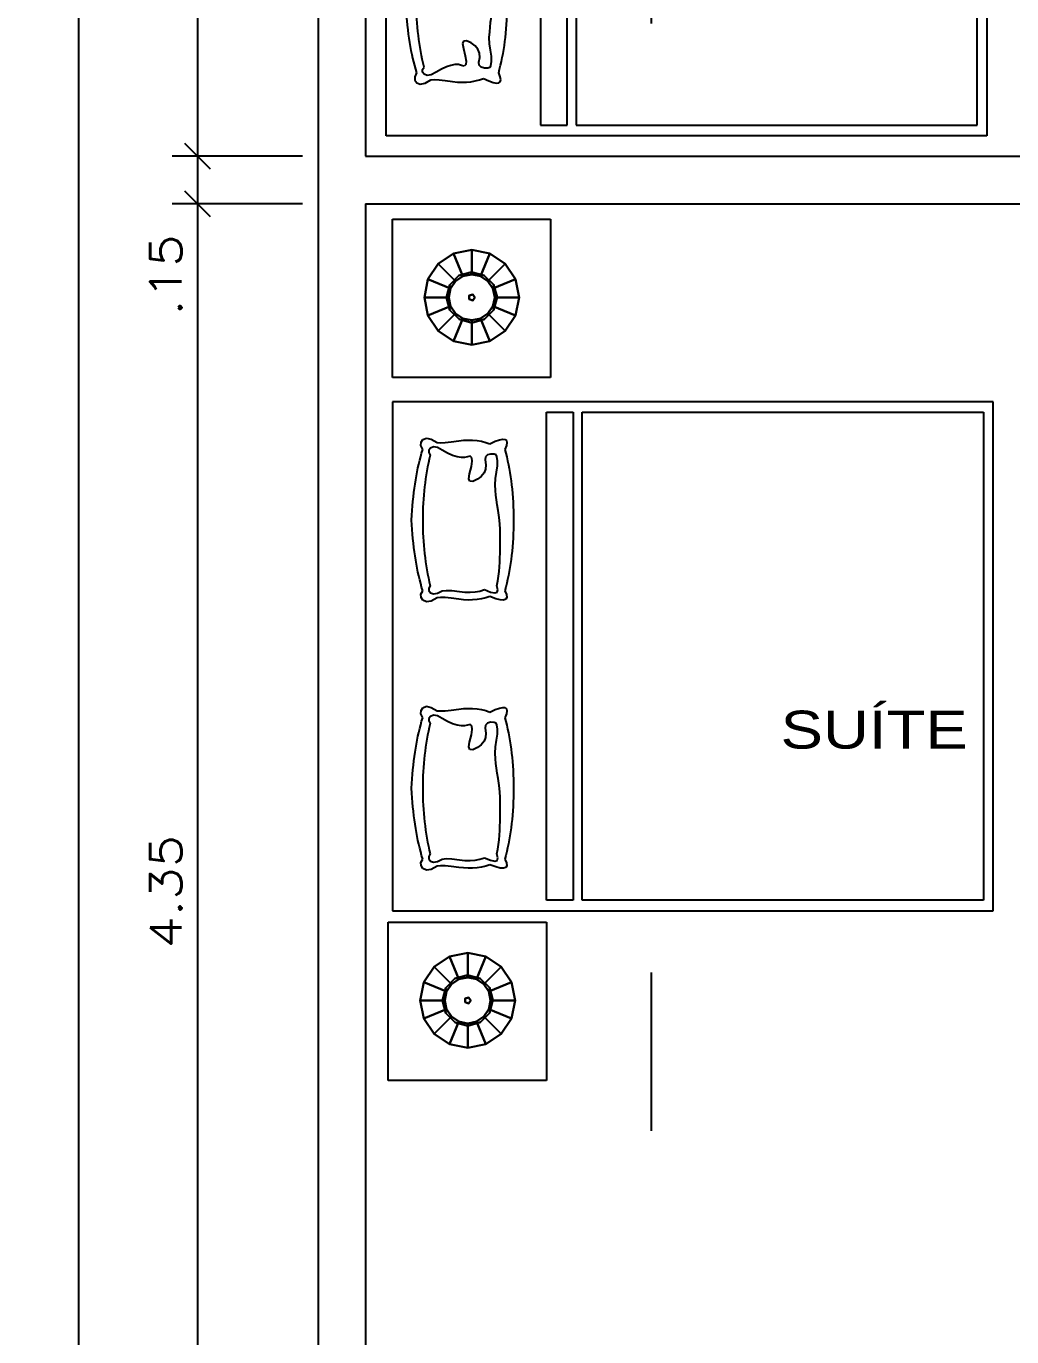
# Model space of a CAD drawing. Extents: x -6 to 123, y -41 to 65.
# Drawn here: x 3.494 to 6.612, y -7.334 to -3.191 of the extents above; entities that cross this region are included whole.
import ezdxf

# ---------------------------------------------------------------- set-up
doc = ezdxf.new("R2010")
doc.units = 0
doc.header["$MEASUREMENT"] = 0
doc.linetypes.add('ACAD_ISO10W100', pattern=[18.5, 12, -3, 0.5, -3])
doc.layers.get('0').update_dxf_attribs({"linetype": 'CONTINUOUS'})
doc.layers.get('DEFPOINTS').update_dxf_attribs({"linetype": 'CONTINUOUS'})
for name, color, linetype in [('ACESSÓRIO', 2, 'CONTINUOUS'), ('CT', 1, 'CONTINUOUS'), ('LCORTE', 9, 'ACAD_ISO10W100'), ('PAREDE', 5, 'CONTINUOUS'), ('T2', 6, 'CONTINUOUS')]:
    doc.layers.add(name, color=color, linetype=linetype)
doc.styles.add('ARIAL', font='arial.ttf')
doc.styles.add('SIMPLEX', font='simplex.shx', dxfattribs={"width": 1.2})
doc.dimstyles.new('CT-50', dxfattribs={"dimtxt": 0.1, "dimasz": 0.08, "dimexe": 0.08, "dimexo": 0.05, "dimgap": 0.05, "dimtad": 1, "dimzin": 4, "dimdsep": 46, "dimtxsty": 'SIMPLEX', "dimblk1": 'OBLIQUE', "dimblk2": 'OBLIQUE', "dimsah": 1, "dimcen": 0.08, "dimdle": 0.08, "dimclrt": 3, "dimadec": 0, "dimazin": 0, "dimtfac": 1, "dimtmove": 0, "dimatfit": 3, "dimldrblk": 'OBLIQUE', "dimfxl": 1, "dimtolj": 1, "dimtzin": 4, "dimarcsym": 0})

# ---------------------------------------------------------------- blocks, each defined once
blk = doc.blocks.new('_OBLIQUE')
at = {"color": 0, "linetype": 'ByBlock'}
blk.add_line((-0.5, -0.5), (0.5, 0.5), dxfattribs=at)
blk = doc.blocks.new('*D48')
at = {"color": 0, "linetype": 'ByBlock'}
for p, q in [((4.0361, -0.0719), (4.0361, -3.6819)), ((4.3683, -0.1519), (3.9561, -0.1519)), ((4.3683, -3.6019), (3.9561, -3.6019))]:
    blk.add_line(p, q, dxfattribs=at)
at = {"layer": 'DEFPOINTS', "color": 0, "linetype": 'ByBlock'}
for p in [(4.4183, -0.1519), (4.0361, -3.6019), (4.4183, -3.6019)]:
    blk.add_point(p, dxfattribs=at)
at = {"color": 0, "linetype": 'ByBlock', "xscale": 0.08, "yscale": 0.08, "zscale": 0.08}
for p, rotation in [((4.0361, -0.1519), 90), ((4.0361, -3.6019), 270)]:
    blk.add_blockref('_OBLIQUE', p, dxfattribs=dict(at, rotation=rotation))
at = {"color": 3, "linetype": 'ByBlock', "insert": (3.9361, -1.8769), "char_height": 0.1, "attachment_point": 5, "rotation": 90, "style": 'SIMPLEX'}
blk.add_mtext('\\A1;3.45', dxfattribs=at)
blk = doc.blocks.new('*D49')
at = {"color": 0, "linetype": 'ByBlock'}
for p, q in [((4.0361, -3.5219), (4.0361, -3.7519)), ((4.3683, -3.6019), (3.9561, -3.6019)), ((4.3683, -3.7519), (3.9561, -3.7519)), ((4.0361, -3.7519), (4.0361, -4.1224))]:
    blk.add_line(p, q, dxfattribs=at)
at = {"layer": 'DEFPOINTS', "color": 0, "linetype": 'ByBlock'}
for p in [(4.4183, -3.6019), (4.0361, -3.7519), (4.4183, -3.7519)]:
    blk.add_point(p, dxfattribs=at)
at = {"color": 0, "linetype": 'ByBlock', "xscale": 0.08, "yscale": 0.08, "zscale": 0.08}
for p, rotation in [((4.0361, -3.6019), 90), ((4.0361, -3.7519), 270)]:
    blk.add_blockref('_OBLIQUE', p, dxfattribs=dict(at, rotation=rotation))
at = {"color": 3, "linetype": 'ByBlock', "insert": (3.9361, -3.9772), "char_height": 0.1, "attachment_point": 5, "rotation": 90, "style": 'SIMPLEX'}
blk.add_mtext('\\A1;.15', dxfattribs=at)
blk = doc.blocks.new('*D50')
at = {"layer": 'CT', "color": 0, "lineweight": -2}
for p, q in [((4.0361, -3.6719), (4.0361, -8.1819)), ((4.3683, -3.7519), (3.9561, -3.7519)), ((4.3683, -8.1019), (3.9561, -8.1019))]:
    blk.add_line(p, q, dxfattribs=at)
at = {"layer": 'DEFPOINTS', "color": 0}
for p in [(4.4183, -3.7519), (4.0361, -8.1019), (4.4183, -8.1019)]:
    blk.add_point(p, dxfattribs=at)
at = {"layer": 'CT', "color": 0, "lineweight": -2, "xscale": 0.08, "yscale": 0.08, "zscale": 0.08}
for p, rotation in [((4.0361, -3.7519), 90), ((4.0361, -8.1019), 270)]:
    blk.add_blockref('_OBLIQUE', p, dxfattribs=dict(at, rotation=rotation))
at = {"layer": 'CT', "color": 3, "insert": (3.9361, -5.9269), "char_height": 0.1, "attachment_point": 5, "rotation": 90, "style": 'SIMPLEX'}
blk.add_mtext('\\A1;4.35', dxfattribs=at)
blk = doc.blocks.new('*D56')
at = {"color": 0, "linetype": 'ByBlock'}
for p, q in [((3.66, 7.8781), (3.66, -12.4819)), ((4.3683, 7.7981), (3.58, 7.7981)), ((4.3683, -12.4019), (3.58, -12.4019))]:
    blk.add_line(p, q, dxfattribs=at)
at = {"layer": 'DEFPOINTS', "color": 0, "linetype": 'ByBlock'}
for p in [(4.4183, 7.7981), (3.66, -12.4019), (4.4183, -12.4019)]:
    blk.add_point(p, dxfattribs=at)
at = {"color": 0, "linetype": 'ByBlock', "xscale": 0.08, "yscale": 0.08, "zscale": 0.08}
for p, rotation in [((3.66, 7.7981), 90), ((3.66, -12.4019), 270)]:
    blk.add_blockref('_OBLIQUE', p, dxfattribs=dict(at, rotation=rotation))
at = {"color": 3, "linetype": 'ByBlock', "insert": (3.56, -2.3019), "char_height": 0.1, "attachment_point": 5, "rotation": 90, "style": 'SIMPLEX'}
blk.add_mtext('\\A1;20.20', dxfattribs=at)
blk = doc.blocks.new('A$C2AB2061F')
at = {"layer": 'ACESSÓRIO'}
for p, q in [((0, 1.9), (0, 0)), ((0.8089, 1.9), (0, 1.9)), ((0.8089, 0), (0.8089, 1.9)), ((0.2348, 1.8221), (0.2475, 1.8245)), ((0.2475, 1.8245), (0.2604, 1.8267)), ((0.2604, 1.8267), (0.2736, 1.8288)), ((0.2736, 1.8288), (0.287, 1.8307)), ((0.287, 1.8307), (0.3006, 1.8324)), ((0.3006, 1.8324), (0.3144, 1.834)), ((0.3144, 1.834), (0.3285, 1.8354)), ((0.3285, 1.8354), (0.3428, 1.8367)), ((0.3428, 1.8367), (0.3573, 1.8377)), ((0.3573, 1.8377), (0.372, 1.8387)), ((0.372, 1.8387), (0.387, 1.8394)), ((0.387, 1.8394), (0.4021, 1.8387)), ((0.4021, 1.8387), (0.417, 1.8377)), ((0.417, 1.8377), (0.4316, 1.8367)), ((0.4316, 1.8367), (0.4459, 1.8354)), ((0.4459, 1.8354), (0.46, 1.834)), ((0.46, 1.834), (0.4739, 1.8324)), ((0.4739, 1.8324), (0.4875, 1.8307)), ((0.4875, 1.8307), (0.5009, 1.8288)), ((0.5009, 1.8288), (0.514, 1.8267)), ((0.514, 1.8267), (0.5269, 1.8245)), ((0.5269, 1.8245), (0.5395, 1.8221)), ((0.1281, 1.7925), (0.1334, 1.8038)), ((0.1309, 1.7775), (0.1281, 1.7925)), ((0.1334, 1.8038), (0.1427, 1.8098)), ((0.1427, 1.8098), (0.1528, 1.8101)), ((0.1528, 1.8101), (0.1633, 1.8044)), ((0.1642, 1.7852), (0.1571, 1.78)), ((0.1633, 1.8044), (0.1747, 1.8077)), ((0.1717, 1.7855), (0.1642, 1.7852)), ((0.1796, 1.7807), (0.1717, 1.7855)), ((0.1747, 1.8077), (0.1863, 1.8109)), ((0.192, 1.7836), (0.1796, 1.7807)), ((0.1863, 1.8109), (0.1981, 1.814)), ((0.2045, 1.7864), (0.192, 1.7836)), ((0.1981, 1.814), (0.2101, 1.8168)), ((0.2171, 1.7889), (0.2045, 1.7864)), ((0.2101, 1.8168), (0.2224, 1.8195)), ((0.2297, 1.7912), (0.2171, 1.7889)), ((0.2224, 1.8195), (0.2348, 1.8221)), ((0.2424, 1.7934), (0.2297, 1.7912)), ((0.2552, 1.7953), (0.2424, 1.7934)), ((0.2681, 1.7971), (0.2552, 1.7953)), ((0.281, 1.7986), (0.2681, 1.7971)), ((0.2939, 1.8), (0.281, 1.7986)), ((0.307, 1.8012), (0.2939, 1.8)), ((0.3201, 1.8022), (0.307, 1.8012)), ((0.3333, 1.803), (0.3201, 1.8022)), ((0.3466, 1.8036), (0.3333, 1.803)), ((0.36, 1.8041), (0.3466, 1.8036)), ((0.3735, 1.8043), (0.36, 1.8041)), ((0.387, 1.8044), (0.3735, 1.8043)), ((0.4005, 1.8043), (0.387, 1.8044)), ((0.4138, 1.8041), (0.4005, 1.8043)), ((0.427, 1.8036), (0.4138, 1.8041)), ((0.4402, 1.803), (0.427, 1.8036)), ((0.4533, 1.8022), (0.4402, 1.803)), ((0.4663, 1.8012), (0.4533, 1.8022)), ((0.4792, 1.8), (0.4663, 1.8012)), ((0.4921, 1.7986), (0.4792, 1.8)), ((0.5048, 1.7971), (0.4921, 1.7986)), ((0.5175, 1.7953), (0.5048, 1.7971)), ((0.5301, 1.7934), (0.5175, 1.7953)), ((0.5426, 1.7912), (0.5301, 1.7934)), ((0.5395, 1.8221), (0.5519, 1.8195)), ((0.5551, 1.7889), (0.5426, 1.7912)), ((0.5519, 1.8195), (0.564, 1.8168)), ((0.5674, 1.7864), (0.5551, 1.7889)), ((0.564, 1.8168), (0.5759, 1.814)), ((0.5797, 1.7836), (0.5674, 1.7864)), ((0.5759, 1.814), (0.5875, 1.8109)), ((0.592, 1.7807), (0.5797, 1.7836)), ((0.5875, 1.8109), (0.5989, 1.8077)), ((0.6, 1.7855), (0.592, 1.7807)), ((0.5989, 1.8077), (0.6101, 1.8044)), ((0.6076, 1.7852), (0.6, 1.7855)), ((0.6144, 1.78), (0.6076, 1.7852)), ((0.6101, 1.8044), (0.6225, 1.8101)), ((0.6225, 1.8101), (0.6333, 1.8098)), ((0.6333, 1.8098), (0.6419, 1.8038)), ((0.6419, 1.8038), (0.6463, 1.7925)), ((0.6463, 1.7925), (0.643, 1.7775)), ((0.1415, 1.7588), (0.1309, 1.7775)), ((0.1426, 1.7482), (0.1415, 1.7588)), ((0.1421, 1.7333), (0.1426, 1.7482)), ((0.1571, 1.78), (0.1533, 1.7705)), ((0.1533, 1.7705), (0.1555, 1.758)), ((0.1555, 1.758), (0.1633, 1.7426)), ((0.1633, 1.7426), (0.1648, 1.7307)), ((0.5985, 1.7255), (0.6082, 1.7426)), ((0.6082, 1.7426), (0.6163, 1.758)), ((0.6184, 1.7705), (0.6144, 1.78)), ((0.6163, 1.758), (0.6184, 1.7705)), ((0.6319, 1.7588), (0.6316, 1.7482)), ((0.6316, 1.7482), (0.6324, 1.7333)), ((0.643, 1.7775), (0.6319, 1.7588)), ((0.1371, 1.6901), (0.1402, 1.714)), ((0.1402, 1.714), (0.1421, 1.7333)), ((0.164, 1.7124), (0.1608, 1.6876)), ((0.1648, 1.7307), (0.164, 1.7124)), ((0.5866, 1.6958), (0.5913, 1.7099)), ((0.5913, 1.7099), (0.5985, 1.7255)), ((0.6324, 1.7333), (0.6344, 1.714)), ((0.6344, 1.714), (0.6376, 1.6901)), ((0.1343, 1.6607), (0.1352, 1.6752)), ((0.1344, 1.6464), (0.1343, 1.6607)), ((0.1352, 1.6752), (0.1371, 1.6901)), ((0.159, 1.6709), (0.1586, 1.6547)), ((0.1608, 1.6876), (0.159, 1.6709)), ((0.5097, 1.6555), (0.5178, 1.6589)), ((0.5178, 1.6589), (0.5332, 1.6563)), ((0.5843, 1.6832), (0.5866, 1.6958)), ((0.5844, 1.6721), (0.5843, 1.6832)), ((0.587, 1.6626), (0.5844, 1.6721)), ((0.5887, 1.6539), (0.587, 1.6626)), ((0.6376, 1.6901), (0.6392, 1.6752)), ((0.6392, 1.6752), (0.6399, 1.6607)), ((0.6399, 1.6607), (0.6395, 1.6464)), ((0.1355, 1.6324), (0.1344, 1.6464)), ((0.1377, 1.6187), (0.1355, 1.6324)), ((0.1409, 1.6052), (0.1377, 1.6187)), ((0.1586, 1.6547), (0.1599, 1.639)), ((0.1599, 1.639), (0.1627, 1.6237)), ((0.1627, 1.6237), (0.1671, 1.6088)), ((0.5091, 1.6463), (0.5097, 1.6555)), ((0.5157, 1.6313), (0.5091, 1.6463)), ((0.525, 1.619), (0.5157, 1.6313)), ((0.5358, 1.6103), (0.525, 1.619)), ((0.5332, 1.6563), (0.5564, 1.65)), ((0.5564, 1.65), (0.5734, 1.6476)), ((0.5734, 1.6476), (0.5841, 1.6489)), ((0.5841, 1.6489), (0.5887, 1.6539)), ((0.6358, 1.6187), (0.6325, 1.6052)), ((0.6382, 1.6324), (0.6358, 1.6187)), ((0.6395, 1.6464), (0.6382, 1.6324)), ((0.1385, 1.5736), (0.1452, 1.592)), ((0.1452, 1.592), (0.1409, 1.6052)), ((0.1452, 1.592), (0.1452, 1.592)), ((0.1595, 1.5896), (0.1568, 1.5762)), ((0.1568, 1.5762), (0.1593, 1.5685)), ((0.1671, 1.6088), (0.1595, 1.5896)), ((0.4801, 1.5739), (0.4987, 1.5753)), ((0.4987, 1.5753), (0.5182, 1.5745)), ((0.5182, 1.5745), (0.5389, 1.5714)), ((0.5479, 1.6055), (0.5358, 1.6103)), ((0.5617, 1.6044), (0.5479, 1.6055)), ((0.577, 1.607), (0.5617, 1.6044)), ((0.5865, 1.6058), (0.577, 1.607)), ((0.5928, 1.5998), (0.5865, 1.6058)), ((0.5957, 1.5895), (0.5928, 1.5998)), ((0.5931, 1.5722), (0.5954, 1.5786)), ((0.5954, 1.5786), (0.5957, 1.5895)), ((0.6325, 1.6052), (0.6282, 1.592)), ((0.6282, 1.592), (0.6359, 1.5753)), ((0.6359, 1.5753), (0.6408, 1.5616)), ((0.1342, 1.5484), (0.1348, 1.5591)), ((0.1367, 1.5417), (0.1342, 1.5484)), ((0.1348, 1.5591), (0.1385, 1.5736)), ((0.1424, 1.5388), (0.1367, 1.5417)), ((0.1513, 1.5397), (0.1424, 1.5388)), ((0.1633, 1.5445), (0.1513, 1.5397)), ((0.1593, 1.5685), (0.1668, 1.5665)), ((0.1751, 1.5414), (0.1633, 1.5445)), ((0.1668, 1.5665), (0.1796, 1.5701)), ((0.1871, 1.5385), (0.1751, 1.5414)), ((0.1796, 1.5701), (0.1948, 1.5672)), ((0.1992, 1.5357), (0.1871, 1.5385)), ((0.1948, 1.5672), (0.2098, 1.5649)), ((0.2115, 1.5332), (0.1992, 1.5357)), ((0.2098, 1.5649), (0.2246, 1.563)), ((0.2239, 1.5308), (0.2115, 1.5332)), ((0.2246, 1.563), (0.2392, 1.5616)), ((0.2392, 1.5616), (0.2535, 1.5606)), ((0.2535, 1.5606), (0.2677, 1.5601)), ((0.2677, 1.5601), (0.2819, 1.5599)), ((0.2819, 1.5599), (0.2964, 1.5597)), ((0.2964, 1.5597), (0.3113, 1.5596)), ((0.3113, 1.5596), (0.3264, 1.5595)), ((0.3264, 1.5595), (0.3419, 1.5595)), ((0.3419, 1.5595), (0.3577, 1.5595)), ((0.3577, 1.5595), (0.3756, 1.5601)), ((0.3756, 1.5601), (0.3956, 1.5622)), ((0.3956, 1.5622), (0.4176, 1.5657)), ((0.4176, 1.5657), (0.4346, 1.5687)), ((0.4346, 1.5687), (0.4508, 1.571)), ((0.4508, 1.571), (0.466, 1.5727)), ((0.466, 1.5727), (0.4801, 1.5739)), ((0.5389, 1.5714), (0.558, 1.5683)), ((0.562, 1.5332), (0.5495, 1.5308)), ((0.558, 1.5683), (0.5744, 1.5678)), ((0.5743, 1.5357), (0.562, 1.5332)), ((0.5864, 1.5385), (0.5743, 1.5357)), ((0.5744, 1.5678), (0.5882, 1.5701)), ((0.5983, 1.5414), (0.5864, 1.5385)), ((0.5882, 1.5701), (0.5931, 1.5722)), ((0.6101, 1.5445), (0.5983, 1.5414)), ((0.6224, 1.5397), (0.6101, 1.5445)), ((0.6319, 1.5379), (0.6224, 1.5397)), ((0.6384, 1.5393), (0.6319, 1.5379)), ((0.6421, 1.5436), (0.6384, 1.5393)), ((0.6408, 1.5616), (0.6429, 1.5511)), ((0.6429, 1.5511), (0.6421, 1.5436)), ((0.2365, 1.5286), (0.2239, 1.5308)), ((0.2493, 1.5266), (0.2365, 1.5286)), ((0.2623, 1.5248), (0.2493, 1.5266)), ((0.2755, 1.5232), (0.2623, 1.5248)), ((0.2888, 1.5217), (0.2755, 1.5232)), ((0.3023, 1.5205), (0.2888, 1.5217)), ((0.316, 1.5194), (0.3023, 1.5205)), ((0.3298, 1.5186), (0.316, 1.5194)), ((0.3438, 1.5179), (0.3298, 1.5186)), ((0.3581, 1.5174), (0.3438, 1.5179)), ((0.3725, 1.5171), (0.3581, 1.5174)), ((0.387, 1.517), (0.3725, 1.5171)), ((0.4015, 1.5171), (0.387, 1.517)), ((0.4158, 1.5174), (0.4015, 1.5171)), ((0.4299, 1.5179), (0.4158, 1.5174)), ((0.4439, 1.5186), (0.4299, 1.5179)), ((0.4577, 1.5194), (0.4439, 1.5186)), ((0.4713, 1.5205), (0.4577, 1.5194)), ((0.4848, 1.5217), (0.4713, 1.5205)), ((0.4981, 1.5232), (0.4848, 1.5217)), ((0.5112, 1.5248), (0.4981, 1.5232)), ((0.5241, 1.5266), (0.5112, 1.5248)), ((0.5369, 1.5286), (0.5241, 1.5266)), ((0.5495, 1.5308), (0.5369, 1.5286)), ((0.0331, 1.3283), (0.0331, 1.4127)), ((0.0331, 1.4127), (0.7758, 1.4127)), ((0.7758, 1.4127), (0.7758, 1.3283)), ((0.7758, 1.3283), (0.0331, 1.3283)), ((0.0331, 0.0306), (0.0331, 1.2996)), ((0.0331, 1.2996), (0.7758, 1.2996)), ((0.7758, 1.2996), (0.7758, 0.0306)), ((0, 0), (0.8089, 0)), ((0.7758, 0.0306), (0.0331, 0.0306))]:
    blk.add_line(p, q, dxfattribs=at)

msp = doc.modelspace()

# ---------------------------------------------------------------- linework, layer by layer
at = {"layer": 'ACESSÓRIO'}
for p, q in [((4.6529, -3.8008, -0.03), (5.1529, -3.8008, -0.03)), ((4.6529, -4.3008, -0.03), (4.6529, -3.8008, -0.03)), ((5.1529, -3.8008, -0.03), (5.1529, -4.3008, -0.03)), ((5.1529, -4.3008, -0.03), (4.6529, -4.3008, -0.03)), ((4.6532, -4.378), (4.6532, -5.9869)), ((6.5532, -4.378), (4.6532, -4.378)), ((6.5532, -5.9869), (6.5532, -4.378)), ((5.1405, -4.4111), (5.2249, -4.4111)), ((5.1405, -5.9538), (5.1405, -4.4111)), ((5.2249, -4.4111), (5.2249, -5.9538)), ((5.2536, -4.4111), (6.5226, -4.4111)), ((5.2536, -5.9538), (5.2536, -4.4111)), ((6.5226, -4.4111), (6.5226, -5.9538)), ((4.7431, -4.5163), (4.7434, -4.5056)), ((4.7434, -4.5056), (4.7494, -4.4969)), ((4.7494, -4.4969), (4.7606, -4.4926)), ((4.7606, -4.4926), (4.7756, -4.4958)), ((4.7756, -4.4958), (4.7944, -4.5069)), ((4.7944, -4.5069), (4.8049, -4.5073)), ((4.8049, -4.5073), (4.8198, -4.5064)), ((4.8198, -4.5064), (4.8392, -4.5044)), ((4.8392, -4.5044), (4.8631, -4.5013)), ((4.8631, -4.5013), (4.878, -4.4996)), ((4.878, -4.4996), (4.8925, -4.499)), ((4.8925, -4.499), (4.9068, -4.4993)), ((4.9068, -4.4993), (4.9208, -4.5007)), ((4.9208, -4.5007), (4.9345, -4.503)), ((4.9345, -4.503), (4.948, -4.5063)), ((4.948, -4.5063), (4.9612, -4.5107)), ((4.9612, -4.5107), (4.9779, -4.5029)), ((4.9779, -4.5029), (4.9916, -4.498)), ((4.9916, -4.498), (5.0021, -4.496)), ((5.0021, -4.496), (5.0096, -4.4968)), ((5.0096, -4.4968), (5.0139, -4.5004)), ((5.0152, -4.507), (5.0135, -4.5164)), ((5.0139, -4.5004), (5.0152, -4.507)), ((4.7392, -4.563), (4.7423, -4.5513)), ((4.7423, -4.5513), (4.7454, -4.5399)), ((4.7488, -4.5288), (4.7431, -4.5163)), ((4.7454, -4.5399), (4.7488, -4.5288)), ((4.768, -4.5312), (4.7677, -4.5388)), ((4.7677, -4.5388), (4.7725, -4.5469)), ((4.7731, -4.5244), (4.768, -4.5312)), ((4.7725, -4.5469), (4.7696, -4.5591)), ((4.7827, -4.5205), (4.7731, -4.5244)), ((4.7952, -4.5225), (4.7827, -4.5205)), ((4.8106, -4.5306), (4.7952, -4.5225)), ((4.8277, -4.5403), (4.8106, -4.5306)), ((4.8433, -4.5475), (4.8277, -4.5403)), ((4.8574, -4.5523), (4.8433, -4.5475)), ((4.87, -4.5546), (4.8574, -4.5523)), ((4.8811, -4.5544), (4.87, -4.5546)), ((4.8906, -4.5519), (4.8811, -4.5544)), ((4.8993, -4.5502), (4.8906, -4.5519)), ((4.9043, -4.5547), (4.8993, -4.5502)), ((4.9056, -4.5655), (4.9043, -4.5547)), ((4.9474, -4.5523), (4.9462, -4.5619)), ((4.9533, -4.5461), (4.9474, -4.5523)), ((4.9637, -4.5431), (4.9533, -4.5461)), ((4.9746, -4.5434), (4.9637, -4.5431)), ((4.981, -4.5458), (4.9746, -4.5434)), ((4.9831, -4.5506), (4.981, -4.5458)), ((4.9854, -4.5644), (4.9831, -4.5506)), ((5.0135, -4.5164), (5.0087, -4.5288)), ((5.0087, -4.5288), (5.0118, -4.5405)), ((5.0118, -4.5405), (5.0147, -4.5525)), ((5.0147, -4.5525), (5.0175, -4.5646)), ((4.7311, -4.5994), (4.7337, -4.587)), ((4.7337, -4.587), (4.7364, -4.5748)), ((4.7364, -4.5748), (4.7392, -4.563)), ((4.762, -4.5962), (4.7598, -4.6087)), ((4.7643, -4.5838), (4.762, -4.5962)), ((4.7668, -4.5714), (4.7643, -4.5838)), ((4.7696, -4.5591), (4.7668, -4.5714)), ((4.8969, -4.6056), (4.9032, -4.5825)), ((4.9032, -4.5825), (4.9056, -4.5655)), ((4.9477, -4.5909), (4.9428, -4.6031)), ((4.9462, -4.5619), (4.9488, -4.5772)), ((4.9488, -4.5772), (4.9477, -4.5909)), ((4.9818, -4.6), (4.9849, -4.5808)), ((4.9849, -4.5808), (4.9854, -4.5644)), ((5.0175, -4.5646), (5.02, -4.5769)), ((5.02, -4.5769), (5.0224, -4.5893)), ((5.0224, -4.5893), (5.0246, -4.6019)), ((4.7225, -4.6514), (4.7244, -4.638)), ((4.7244, -4.638), (4.7265, -4.6249)), ((4.7265, -4.6249), (4.7287, -4.612)), ((4.7287, -4.612), (4.7311, -4.5994)), ((4.7561, -4.634), (4.7546, -4.6468)), ((4.7579, -4.6213), (4.7561, -4.634)), ((4.7598, -4.6087), (4.7579, -4.6213)), ((4.8943, -4.6211), (4.8969, -4.6056)), ((4.8976, -4.6291), (4.8943, -4.6211)), ((4.9069, -4.6298), (4.8976, -4.6291)), ((4.9218, -4.6231), (4.9069, -4.6298)), ((4.9342, -4.6138), (4.9218, -4.6231)), ((4.9428, -4.6031), (4.9342, -4.6138)), ((4.9779, -4.6402), (4.9787, -4.6206)), ((4.9787, -4.6206), (4.9818, -4.6)), ((5.0246, -4.6019), (5.0266, -4.6147)), ((5.0266, -4.6147), (5.0284, -4.6277)), ((5.0284, -4.6277), (5.03, -4.6408)), ((4.7178, -4.6929), (4.7192, -4.6788)), ((4.7192, -4.6788), (4.7208, -4.665)), ((4.7208, -4.665), (4.7225, -4.6514)), ((4.752, -4.6725), (4.751, -4.6855)), ((4.7532, -4.6596), (4.752, -4.6725)), ((4.7546, -4.6468), (4.7532, -4.6596)), ((4.9793, -4.6587), (4.9779, -4.6402)), ((4.9805, -4.6729), (4.9793, -4.6587)), ((4.9822, -4.6881), (4.9805, -4.6729)), ((5.03, -4.6408), (5.0315, -4.6541)), ((5.0315, -4.6541), (5.0327, -4.6675)), ((5.0327, -4.6675), (5.0338, -4.6812)), ((5.0338, -4.6812), (5.0346, -4.695)), ((4.7145, -4.7367), (4.7154, -4.7219)), ((4.7154, -4.7219), (4.7165, -4.7073)), ((4.7165, -4.7073), (4.7178, -4.6929)), ((4.7496, -4.7118), (4.7491, -4.7251)), ((4.7502, -4.6986), (4.7496, -4.7118)), ((4.751, -4.6855), (4.7502, -4.6986)), ((4.9845, -4.7042), (4.9822, -4.6881)), ((4.9874, -4.7212), (4.9845, -4.7042)), ((4.991, -4.7433), (4.9874, -4.7212)), ((5.0346, -4.695), (5.0353, -4.7089)), ((5.0353, -4.7089), (5.0358, -4.7231)), ((4.7138, -4.7518), (4.7145, -4.7367)), ((4.7145, -4.7668), (4.7138, -4.7518)), ((4.7489, -4.7384), (4.7488, -4.7518)), ((4.7488, -4.7518), (4.7489, -4.7654)), ((4.7491, -4.7251), (4.7489, -4.7384)), ((4.9931, -4.7633), (4.991, -4.7433)), ((4.9937, -4.7812), (4.9931, -4.7633)), ((5.0358, -4.7231), (5.0361, -4.7374)), ((5.0361, -4.7374), (5.0362, -4.7518)), ((5.0362, -4.7518), (5.0361, -4.7664)), ((4.7154, -4.7816), (4.7145, -4.7668)), ((4.7165, -4.7961), (4.7154, -4.7816)), ((4.7178, -4.8104), (4.7165, -4.7961)), ((4.7489, -4.7654), (4.7491, -4.7788)), ((4.7491, -4.7788), (4.7496, -4.7922)), ((4.7496, -4.7922), (4.7502, -4.8055)), ((4.7502, -4.8055), (4.751, -4.8187)), ((4.9937, -4.797), (4.9937, -4.7812)), ((4.9937, -4.8124), (4.9937, -4.797)), ((5.0353, -4.795), (5.0346, -4.809)), ((5.0358, -4.7808), (5.0353, -4.795)), ((5.0361, -4.7664), (5.0358, -4.7808)), ((4.7192, -4.8245), (4.7178, -4.8104)), ((4.7208, -4.8383), (4.7192, -4.8245)), ((4.7225, -4.8519), (4.7208, -4.8383)), ((4.751, -4.8187), (4.752, -4.8318)), ((4.752, -4.8318), (4.7532, -4.8449)), ((4.7532, -4.8449), (4.7546, -4.8579)), ((4.9933, -4.857), (4.9935, -4.8424)), ((4.9935, -4.8424), (4.9936, -4.8276)), ((4.9936, -4.8276), (4.9937, -4.8124)), ((5.0327, -4.8366), (5.0315, -4.8501)), ((5.0338, -4.8229), (5.0327, -4.8366)), ((5.0346, -4.809), (5.0338, -4.8229)), ((4.7244, -4.8653), (4.7225, -4.8519)), ((4.7265, -4.8784), (4.7244, -4.8653)), ((4.7287, -4.8913), (4.7265, -4.8784)), ((4.7546, -4.8579), (4.7561, -4.8708)), ((4.7561, -4.8708), (4.7579, -4.8836)), ((4.7579, -4.8836), (4.7598, -4.8964)), ((4.9916, -4.8997), (4.9925, -4.8853)), ((4.9925, -4.8853), (4.9931, -4.8712)), ((4.9931, -4.8712), (4.9933, -4.857)), ((5.0284, -4.8765), (5.0266, -4.8895)), ((5.03, -4.8634), (5.0284, -4.8765)), ((5.0315, -4.8501), (5.03, -4.8634)), ((4.7311, -4.904), (4.7287, -4.8913)), ((4.7337, -4.9165), (4.7311, -4.904)), ((4.7364, -4.9287), (4.7337, -4.9165)), ((4.7392, -4.9408), (4.7364, -4.9287)), ((4.7598, -4.8964), (4.762, -4.9091)), ((4.762, -4.9091), (4.7643, -4.9217)), ((4.7643, -4.9217), (4.7668, -4.9343)), ((4.9859, -4.9441), (4.9883, -4.9291)), ((4.9883, -4.9291), (4.9902, -4.9143)), ((4.9902, -4.9143), (4.9916, -4.8997)), ((5.02, -4.9274), (5.0175, -4.9397)), ((5.0224, -4.9149), (5.02, -4.9274)), ((5.0246, -4.9023), (5.0224, -4.9149)), ((5.0266, -4.8895), (5.0246, -4.9023)), ((4.7423, -4.9526), (4.7392, -4.9408)), ((4.7454, -4.9641), (4.7423, -4.9526)), ((4.7488, -4.9755), (4.7454, -4.9641)), ((4.7668, -4.9343), (4.7696, -4.9468)), ((4.7725, -4.9593), (4.7677, -4.9672)), ((4.7677, -4.9672), (4.768, -4.9747)), ((4.7696, -4.9468), (4.7725, -4.9593)), ((4.9831, -4.9593), (4.9859, -4.9441)), ((4.9867, -4.972), (4.9831, -4.9593)), ((5.0118, -4.9637), (5.0087, -4.9755)), ((5.0147, -4.9518), (5.0118, -4.9637)), ((5.0175, -4.9397), (5.0147, -4.9518)), ((4.7431, -4.9861), (4.7488, -4.9755)), ((4.7434, -4.9962), (4.7431, -4.9861)), ((4.7494, -5.0055), (4.7434, -4.9962)), ((4.7606, -5.0107), (4.7494, -5.0055)), ((4.7756, -5.0079), (4.7606, -5.0107)), ((4.768, -4.9747), (4.7731, -4.9818)), ((4.7731, -4.9818), (4.7827, -4.9855)), ((4.7944, -4.9974), (4.7756, -5.0079)), ((4.7827, -4.9855), (4.7952, -4.9834)), ((4.8049, -4.9963), (4.7944, -4.9974)), ((4.7952, -4.9834), (4.8106, -4.9755)), ((4.8198, -4.9967), (4.8049, -4.9963)), ((4.8106, -4.9755), (4.8225, -4.9741)), ((4.8392, -4.9986), (4.8198, -4.9967)), ((4.8225, -4.9741), (4.8408, -4.9749)), ((4.8631, -5.0017), (4.8392, -4.9986)), ((4.8408, -4.9749), (4.8656, -4.978)), ((4.878, -5.0037), (4.8631, -5.0017)), ((4.8656, -4.978), (4.8823, -4.9799)), ((4.8925, -5.0046), (4.878, -5.0037)), ((4.8823, -4.9799), (4.8985, -4.9802)), ((4.9068, -5.0044), (4.8925, -5.0046)), ((4.8985, -4.9802), (4.9142, -4.979)), ((4.9208, -5.0033), (4.9068, -5.0044)), ((4.9142, -4.979), (4.9295, -4.9762)), ((4.9345, -5.0011), (4.9208, -5.0033)), ((4.9295, -4.9762), (4.9443, -4.9718)), ((4.948, -4.9979), (4.9345, -5.0011)), ((4.9443, -4.9718), (4.9635, -4.9794)), ((4.9612, -4.9936), (4.948, -4.9979)), ((4.9796, -5.0004), (4.9612, -4.9936)), ((4.9612, -4.9936), (4.9612, -4.9936)), ((4.9635, -4.9794), (4.977, -4.982)), ((4.977, -4.982), (4.9846, -4.9796)), ((4.9941, -5.0041), (4.9796, -5.0004)), ((4.9846, -4.9796), (4.9867, -4.972)), ((5.0048, -5.0047), (4.9941, -5.0041)), ((5.0115, -5.0021), (5.0048, -5.0047)), ((5.0087, -4.9755), (5.0135, -4.9876)), ((5.0144, -4.9964), (5.0115, -5.0021)), ((5.0135, -4.9876), (5.0144, -4.9964)), ((4.7494, -5.345), (4.7606, -5.3406)), ((4.7606, -5.3406), (4.7756, -5.3439)), ((4.7756, -5.3439), (4.7944, -5.355)), ((4.9916, -5.3461), (5.0021, -5.344)), ((5.0021, -5.344), (5.0096, -5.3448)), ((4.7431, -5.3644), (4.7434, -5.3537)), ((4.7488, -5.3769), (4.7431, -5.3644)), ((4.7434, -5.3537), (4.7494, -5.345)), ((4.7454, -5.388), (4.7488, -5.3769)), ((4.768, -5.3793), (4.7677, -5.3869)), ((4.7731, -5.3725), (4.768, -5.3793)), ((4.7827, -5.3686), (4.7731, -5.3725)), ((4.7952, -5.3706), (4.7827, -5.3686)), ((4.7944, -5.355), (4.8049, -5.3553)), ((4.8106, -5.3787), (4.7952, -5.3706)), ((4.8049, -5.3553), (4.8198, -5.3545)), ((4.8277, -5.3884), (4.8106, -5.3787)), ((4.8198, -5.3545), (4.8392, -5.3525)), ((4.8392, -5.3525), (4.8631, -5.3494)), ((4.8631, -5.3494), (4.878, -5.3477)), ((4.878, -5.3477), (4.8925, -5.3471)), ((4.8925, -5.3471), (4.9068, -5.3474)), ((4.9068, -5.3474), (4.9208, -5.3488)), ((4.9208, -5.3488), (4.9345, -5.3511)), ((4.9345, -5.3511), (4.948, -5.3544)), ((4.948, -5.3544), (4.9612, -5.3587)), ((4.9612, -5.3587), (4.9779, -5.351)), ((4.9779, -5.351), (4.9916, -5.3461)), ((5.0135, -5.3645), (5.0087, -5.3769)), ((5.0087, -5.3769), (5.0118, -5.3886)), ((5.0096, -5.3448), (5.0139, -5.3485)), ((5.0152, -5.3551), (5.0135, -5.3645)), ((5.0139, -5.3485), (5.0152, -5.3551)), ((4.7337, -5.4351), (4.7364, -5.4229)), ((4.7364, -5.4229), (4.7392, -5.411)), ((4.7392, -5.411), (4.7423, -5.3994)), ((4.7423, -5.3994), (4.7454, -5.388)), ((4.7668, -5.4195), (4.7643, -5.4319)), ((4.7696, -5.4072), (4.7668, -5.4195)), ((4.7677, -5.3869), (4.7725, -5.395)), ((4.7725, -5.395), (4.7696, -5.4072)), ((4.8433, -5.3956), (4.8277, -5.3884)), ((4.8574, -5.4004), (4.8433, -5.3956)), ((4.87, -5.4027), (4.8574, -5.4004)), ((4.8811, -5.4025), (4.87, -5.4027)), ((4.8906, -5.4), (4.8811, -5.4025)), ((4.8993, -5.3982), (4.8906, -5.4)), ((4.9043, -5.4028), (4.8993, -5.3982)), ((4.9032, -5.4305), (4.9056, -5.4136)), ((4.9056, -5.4136), (4.9043, -5.4028)), ((4.9474, -5.4004), (4.9462, -5.41)), ((4.9462, -5.41), (4.9488, -5.4253)), ((4.9533, -5.3941), (4.9474, -5.4004)), ((4.9488, -5.4253), (4.9477, -5.439)), ((4.9637, -5.3912), (4.9533, -5.3941)), ((4.9746, -5.3915), (4.9637, -5.3912)), ((4.981, -5.3939), (4.9746, -5.3915)), ((4.9831, -5.3987), (4.981, -5.3939)), ((4.9854, -5.4125), (4.9831, -5.3987)), ((4.9849, -5.4289), (4.9854, -5.4125)), ((5.0118, -5.3886), (5.0147, -5.4006)), ((5.0147, -5.4006), (5.0175, -5.4127)), ((5.0175, -5.4127), (5.02, -5.425)), ((5.02, -5.425), (5.0224, -5.4374)), ((4.7265, -5.473), (4.7287, -5.4601)), ((4.7287, -5.4601), (4.7311, -5.4475)), ((4.7311, -5.4475), (4.7337, -5.4351)), ((4.7598, -5.4568), (4.7579, -5.4694)), ((4.762, -5.4443), (4.7598, -5.4568)), ((4.7643, -5.4319), (4.762, -5.4443)), ((4.8943, -5.4692), (4.8969, -5.4537)), ((4.8969, -5.4537), (4.9032, -5.4305)), ((4.9342, -5.4619), (4.9218, -5.4712)), ((4.9428, -5.4512), (4.9342, -5.4619)), ((4.9477, -5.439), (4.9428, -5.4512)), ((4.9787, -5.4687), (4.9818, -5.4481)), ((4.9818, -5.4481), (4.9849, -5.4289)), ((5.0224, -5.4374), (5.0246, -5.45)), ((5.0246, -5.45), (5.0266, -5.4628)), ((5.0266, -5.4628), (5.0284, -5.4758)), ((4.7208, -5.5131), (4.7225, -5.4994)), ((4.7225, -5.4994), (4.7244, -5.4861)), ((4.7244, -5.4861), (4.7265, -5.473)), ((4.7532, -5.5077), (4.752, -5.5206)), ((4.7546, -5.4949), (4.7532, -5.5077)), ((4.7561, -5.4821), (4.7546, -5.4949)), ((4.7579, -5.4694), (4.7561, -5.4821)), ((4.8976, -5.4772), (4.8943, -5.4692)), ((4.9069, -5.4779), (4.8976, -5.4772)), ((4.9218, -5.4712), (4.9069, -5.4779)), ((4.9779, -5.4883), (4.9787, -5.4687)), ((4.9793, -5.5068), (4.9779, -5.4883)), ((4.9805, -5.521), (4.9793, -5.5068)), ((5.0284, -5.4758), (5.03, -5.4889)), ((5.03, -5.4889), (5.0315, -5.5022)), ((5.0315, -5.5022), (5.0327, -5.5156)), ((4.7165, -5.5554), (4.7178, -5.541)), ((4.7178, -5.541), (4.7192, -5.5269)), ((4.7192, -5.5269), (4.7208, -5.5131)), ((4.7502, -5.5467), (4.7496, -5.5599)), ((4.751, -5.5336), (4.7502, -5.5467)), ((4.752, -5.5206), (4.751, -5.5336)), ((4.9822, -5.5362), (4.9805, -5.521)), ((4.9845, -5.5523), (4.9822, -5.5362)), ((5.0327, -5.5156), (5.0338, -5.5292)), ((5.0338, -5.5292), (5.0346, -5.543)), ((5.0346, -5.543), (5.0353, -5.557)), ((4.7138, -5.5999), (4.7145, -5.5848)), ((4.7145, -5.5848), (4.7154, -5.57)), ((4.7154, -5.57), (4.7165, -5.5554)), ((4.7489, -5.5865), (4.7488, -5.5999)), ((4.7491, -5.5731), (4.7489, -5.5865)), ((4.7496, -5.5599), (4.7491, -5.5731)), ((4.9874, -5.5693), (4.9845, -5.5523)), ((4.991, -5.5914), (4.9874, -5.5693)), ((4.9931, -5.6114), (4.991, -5.5914)), ((5.0353, -5.557), (5.0358, -5.5711)), ((5.0358, -5.5711), (5.0361, -5.5854)), ((5.0361, -5.5854), (5.0362, -5.5999)), ((4.7145, -5.6149), (4.7138, -5.5999)), ((4.7154, -5.6297), (4.7145, -5.6149)), ((4.7165, -5.6442), (4.7154, -5.6297)), ((4.7488, -5.5999), (4.7489, -5.6135)), ((4.7489, -5.6135), (4.7491, -5.6269)), ((4.7491, -5.6269), (4.7496, -5.6403)), ((4.9937, -5.6293), (4.9931, -5.6114)), ((4.9937, -5.6451), (4.9937, -5.6293)), ((5.0358, -5.6289), (5.0353, -5.6431)), ((5.0361, -5.6145), (5.0358, -5.6289)), ((5.0362, -5.5999), (5.0361, -5.6145)), ((4.7178, -5.6585), (4.7165, -5.6442)), ((4.7192, -5.6725), (4.7178, -5.6585)), ((4.7208, -5.6864), (4.7192, -5.6725)), ((4.7496, -5.6403), (4.7502, -5.6536)), ((4.7502, -5.6536), (4.751, -5.6668)), ((4.751, -5.6668), (4.752, -5.6799)), ((4.9935, -5.6905), (4.9936, -5.6757)), ((4.9936, -5.6757), (4.9937, -5.6605)), ((4.9937, -5.6605), (4.9937, -5.6451)), ((5.0338, -5.671), (5.0327, -5.6847)), ((5.0346, -5.6571), (5.0338, -5.671)), ((5.0353, -5.6431), (5.0346, -5.6571)), ((4.7225, -5.7), (4.7208, -5.6864)), ((4.7244, -5.7134), (4.7225, -5.7)), ((4.7265, -5.7265), (4.7244, -5.7134)), ((4.752, -5.6799), (4.7532, -5.693)), ((4.7532, -5.693), (4.7546, -5.706)), ((4.7546, -5.706), (4.7561, -5.7189)), ((4.9931, -5.7193), (4.9933, -5.705)), ((4.9933, -5.705), (4.9935, -5.6905)), ((5.03, -5.7115), (5.0284, -5.7246)), ((5.0315, -5.6982), (5.03, -5.7115)), ((5.0327, -5.6847), (5.0315, -5.6982)), ((4.7287, -5.7394), (4.7265, -5.7265)), ((4.7311, -5.7521), (4.7287, -5.7394)), ((4.7337, -5.7646), (4.7311, -5.7521)), ((4.7561, -5.7189), (4.7579, -5.7317)), ((4.7579, -5.7317), (4.7598, -5.7445)), ((4.7598, -5.7445), (4.762, -5.7572)), ((4.762, -5.7572), (4.7643, -5.7698)), ((4.9902, -5.7624), (4.9916, -5.7478)), ((4.9916, -5.7478), (4.9925, -5.7334)), ((4.9925, -5.7334), (4.9931, -5.7193)), ((5.0246, -5.7504), (5.0224, -5.763)), ((5.0266, -5.7376), (5.0246, -5.7504)), ((5.0284, -5.7246), (5.0266, -5.7376)), ((4.7364, -5.7768), (4.7337, -5.7646)), ((4.7392, -5.7889), (4.7364, -5.7768)), ((4.7423, -5.8007), (4.7392, -5.7889)), ((4.7643, -5.7698), (4.7668, -5.7824)), ((4.7668, -5.7824), (4.7696, -5.7949)), ((4.7696, -5.7949), (4.7725, -5.8073)), ((4.9831, -5.8073), (4.9859, -5.7921)), ((4.9859, -5.7921), (4.9883, -5.7771)), ((4.9883, -5.7771), (4.9902, -5.7624)), ((5.0147, -5.7999), (5.0118, -5.8118)), ((5.0175, -5.7878), (5.0147, -5.7999)), ((5.02, -5.7755), (5.0175, -5.7878)), ((5.0224, -5.763), (5.02, -5.7755)), ((4.7454, -5.8122), (4.7423, -5.8007)), ((4.7431, -5.8341), (4.7488, -5.8236)), ((4.7434, -5.8443), (4.7431, -5.8341)), ((4.7488, -5.8236), (4.7454, -5.8122)), ((4.7725, -5.8073), (4.7677, -5.8153)), ((4.7677, -5.8153), (4.768, -5.8228)), ((4.768, -5.8228), (4.7731, -5.8298)), ((4.7731, -5.8298), (4.7827, -5.8336)), ((4.7827, -5.8336), (4.7952, -5.8315)), ((4.7952, -5.8315), (4.8106, -5.8236)), ((4.8106, -5.8236), (4.8225, -5.8222)), ((4.8225, -5.8222), (4.8408, -5.8229)), ((4.8408, -5.8229), (4.8656, -5.8261)), ((4.8656, -5.8261), (4.8823, -5.828)), ((4.8823, -5.828), (4.8985, -5.8283)), ((4.8985, -5.8283), (4.9142, -5.8271)), ((4.9142, -5.8271), (4.9295, -5.8243)), ((4.9295, -5.8243), (4.9443, -5.8198)), ((4.9443, -5.8198), (4.9635, -5.8275)), ((4.9635, -5.8275), (4.977, -5.8301)), ((4.977, -5.8301), (4.9846, -5.8277)), ((4.9867, -5.8201), (4.9831, -5.8073)), ((4.9846, -5.8277), (4.9867, -5.8201)), ((5.0118, -5.8118), (5.0087, -5.8236)), ((5.0087, -5.8236), (5.0135, -5.8356)), ((5.0135, -5.8356), (5.0144, -5.8445)), ((4.7494, -5.8536), (4.7434, -5.8443)), ((4.7606, -5.8588), (4.7494, -5.8536)), ((4.7756, -5.856), (4.7606, -5.8588)), ((4.7944, -5.8455), (4.7756, -5.856)), ((4.8049, -5.8444), (4.7944, -5.8455)), ((4.8198, -5.8448), (4.8049, -5.8444)), ((4.8392, -5.8467), (4.8198, -5.8448)), ((4.8631, -5.8498), (4.8392, -5.8467)), ((4.878, -5.8517), (4.8631, -5.8498)), ((4.8925, -5.8526), (4.878, -5.8517)), ((4.9068, -5.8525), (4.8925, -5.8526)), ((4.9208, -5.8514), (4.9068, -5.8525)), ((4.9345, -5.8492), (4.9208, -5.8514)), ((4.948, -5.846), (4.9345, -5.8492)), ((4.9612, -5.8417), (4.948, -5.846)), ((4.9612, -5.8417), (4.9612, -5.8417)), ((4.9796, -5.8485), (4.9612, -5.8417)), ((4.9941, -5.8522), (4.9796, -5.8485)), ((5.0048, -5.8527), (4.9941, -5.8522)), ((5.0115, -5.8502), (5.0048, -5.8527)), ((5.0144, -5.8445), (5.0115, -5.8502)), ((5.2249, -5.9538), (5.1405, -5.9538)), ((6.5226, -5.9538), (5.2536, -5.9538)), ((4.6532, -5.9869), (6.5532, -5.9869)), ((4.64, -6.5231, -0.03), (4.64, -6.0231, -0.03)), ((4.64, -6.0231, -0.03), (5.14, -6.0231, -0.03)), ((5.14, -6.0231, -0.03), (5.14, -6.5231, -0.03)), ((5.14, -6.5231, -0.03), (4.64, -6.5231, -0.03))]:
    msp.add_line(p, q, dxfattribs=at)
for points in [[(4.8762, -3.9809, 0.2949), (4.8465, -3.9093, 0.15), (4.7979, -3.9419, 0.15), (4.8526, -3.9966, 0.2949)], [(4.8526, -3.9966, 0.2949), (4.7979, -3.9419, 0.15), (4.8465, -3.9093, 0.15), (4.8762, -3.9809, 0.2949)], [(4.9039, -3.9753, 0.2949), (4.9039, -3.8979, 0.15), (4.8465, -3.9093, 0.15), (4.8762, -3.9809, 0.2949)], [(4.8762, -3.9809, 0.2949), (4.8465, -3.9093, 0.15), (4.9039, -3.8979, 0.15), (4.9039, -3.9753, 0.2949)], [(4.9317, -3.9809, 0.2949), (4.9613, -3.9093, 0.15), (4.9039, -3.8979, 0.15), (4.9039, -3.9753, 0.2949)], [(4.9039, -3.9753, 0.2949), (4.9039, -3.8979, 0.15), (4.9613, -3.9093, 0.15), (4.9317, -3.9809, 0.2949)], [(4.9553, -3.9966, 0.2949), (5.01, -3.9419, 0.15), (4.9613, -3.9093, 0.15), (4.9317, -3.9809, 0.2949)], [(4.9317, -3.9809, 0.2949), (4.9613, -3.9093, 0.15), (5.01, -3.9419, 0.15), (4.9553, -3.9966, 0.2949)], [(4.8526, -3.9966, 0.2949), (4.7979, -3.9419, 0.15), (4.7654, -3.9905, 0.15), (4.8369, -4.0201, 0.2949)], [(4.8369, -4.0201, 0.2949), (4.7654, -3.9905, 0.15), (4.7979, -3.9419, 0.15), (4.8526, -3.9966, 0.2949)], [(4.8635, -3.9789, -0.03), (4.9033, -3.9679, -0.03), (4.9033, -3.9679), (4.8635, -3.9789)], [(4.9033, -3.9679, -0.03), (4.9434, -3.9783, -0.03), (4.9434, -3.9783), (4.9033, -3.9679)], [(4.971, -4.0201, 0.2949), (5.0425, -3.9905, 0.15), (5.01, -3.9419, 0.15), (4.9553, -3.9966, 0.2949)], [(4.9553, -3.9966, 0.2949), (5.01, -3.9419, 0.15), (5.0425, -3.9905, 0.15), (4.971, -4.0201, 0.2949)], [(4.8369, -4.0201, 0.2949), (4.7654, -3.9905, 0.15), (4.7539, -4.0479, 0.15), (4.8313, -4.0479, 0.2949)], [(4.8313, -4.0479, 0.2949), (4.7539, -4.0479, 0.15), (4.7654, -3.9905, 0.15), (4.8369, -4.0201, 0.2949)], [(4.8239, -4.0483, -0.03), (4.8344, -4.0083, -0.03), (4.8344, -4.0083), (4.8239, -4.0483)], [(4.8344, -4.0083, -0.03), (4.8635, -3.9789, -0.03), (4.8635, -3.9789), (4.8344, -4.0083)], [(4.9434, -3.9783, -0.03), (4.9728, -4.0073, -0.03), (4.9728, -4.0073), (4.9434, -3.9783)], [(4.9765, -4.0479, 0.2949), (5.0539, -4.0479, 0.15), (5.0425, -3.9905, 0.15), (4.971, -4.0201, 0.2949)], [(4.971, -4.0201, 0.2949), (5.0425, -3.9905, 0.15), (5.0539, -4.0479, 0.15), (4.9765, -4.0479, 0.2949)], [(4.9728, -4.0073, -0.03), (4.9839, -4.0471, -0.03), (4.9839, -4.0471), (4.9728, -4.0073)], [(4.8313, -4.0479, 0.2949), (4.7539, -4.0479, 0.15), (4.7654, -4.1053, 0.15), (4.8369, -4.0757, 0.2949)], [(4.8369, -4.0757, 0.2949), (4.7654, -4.1053, 0.15), (4.7539, -4.0479, 0.15), (4.8313, -4.0479, 0.2949)], [(4.8348, -4.0882, -0.03), (4.8239, -4.0483, -0.03), (4.8239, -4.0483), (4.8348, -4.0882)], [(4.8958, -4.0421), (4.9069, -4.0384), (4.9069, -4.0384, 0.17), (4.8958, -4.0421, 0.17)], [(4.8959, -4.0538), (4.8958, -4.0421), (4.8958, -4.0421, 0.17), (4.8959, -4.0538, 0.17)], [(4.907, -4.0574), (4.8959, -4.0538), (4.8959, -4.0538, 0.17), (4.907, -4.0574, 0.17)], [(4.9069, -4.0384), (4.9139, -4.0478), (4.9139, -4.0478, 0.17), (4.9069, -4.0384, 0.17)], [(4.9139, -4.0478), (4.907, -4.0574), (4.907, -4.0574, 0.17), (4.9139, -4.0478, 0.17)], [(4.971, -4.0757, 0.2949), (5.0425, -4.1053, 0.15), (5.0539, -4.0479, 0.15), (4.9765, -4.0479, 0.2949)], [(4.9765, -4.0479, 0.2949), (5.0539, -4.0479, 0.15), (5.0425, -4.1053, 0.15), (4.971, -4.0757, 0.2949)], [(4.9839, -4.0471, -0.03), (4.9732, -4.0879, -0.03), (4.9732, -4.0879), (4.9839, -4.0471)], [(4.8369, -4.0757, 0.2949), (4.7654, -4.1053, 0.15), (4.7979, -4.154, 0.15), (4.8526, -4.0993, 0.2949)], [(4.8526, -4.0993, 0.2949), (4.7979, -4.154, 0.15), (4.7654, -4.1053, 0.15), (4.8369, -4.0757, 0.2949)], [(4.8526, -4.0993, 0.2949), (4.7979, -4.154, 0.15), (4.8465, -4.1865, 0.15), (4.8762, -4.115, 0.2949)], [(4.8762, -4.115, 0.2949), (4.8465, -4.1865, 0.15), (4.7979, -4.154, 0.15), (4.8526, -4.0993, 0.2949)], [(4.8642, -4.1173, -0.03), (4.8348, -4.0882, -0.03), (4.8348, -4.0882), (4.8642, -4.1173)], [(4.9317, -4.115, 0.2949), (4.9613, -4.1865, 0.15), (5.01, -4.154, 0.15), (4.9553, -4.0993, 0.2949)], [(4.9553, -4.0993, 0.2949), (5.01, -4.154, 0.15), (4.9613, -4.1865, 0.15), (4.9317, -4.115, 0.2949)], [(4.9732, -4.0879, -0.03), (4.944, -4.1171, -0.03), (4.944, -4.1171), (4.9732, -4.0879)], [(4.9553, -4.0993, 0.2949), (5.01, -4.154, 0.15), (5.0425, -4.1053, 0.15), (4.971, -4.0757, 0.2949)], [(4.971, -4.0757, 0.2949), (5.0425, -4.1053, 0.15), (5.01, -4.154, 0.15), (4.9553, -4.0993, 0.2949)], [(4.8762, -4.115, 0.2949), (4.8465, -4.1865, 0.15), (4.9039, -4.1979, 0.15), (4.9039, -4.1205, 0.2949)], [(4.9039, -4.1205, 0.2949), (4.9039, -4.1979, 0.15), (4.8465, -4.1865, 0.15), (4.8762, -4.115, 0.2949)], [(4.9041, -4.1279, -0.03), (4.8642, -4.1173, -0.03), (4.8642, -4.1173), (4.9041, -4.1279)], [(4.9039, -4.1205, 0.2949), (4.9039, -4.1979, 0.15), (4.9613, -4.1865, 0.15), (4.9317, -4.115, 0.2949)], [(4.9317, -4.115, 0.2949), (4.9613, -4.1865, 0.15), (4.9039, -4.1979, 0.15), (4.9039, -4.1205, 0.2949)], [(4.944, -4.1171, -0.03), (4.9041, -4.1279, -0.03), (4.9041, -4.1279), (4.944, -4.1171)], [(4.8632, -6.2032, 0.2949), (4.8336, -6.1317, 0.15), (4.891, -6.1203, 0.15), (4.891, -6.1977, 0.2949)], [(4.891, -6.1977, 0.2949), (4.891, -6.1203, 0.15), (4.8336, -6.1317, 0.15), (4.8632, -6.2032, 0.2949)], [(4.891, -6.1977, 0.2949), (4.891, -6.1203, 0.15), (4.9484, -6.1317, 0.15), (4.9188, -6.2032, 0.2949)], [(4.9188, -6.2032, 0.2949), (4.9484, -6.1317, 0.15), (4.891, -6.1203, 0.15), (4.891, -6.1977, 0.2949)], [(4.8239, -6.2425, 0.2949), (4.7524, -6.2129, 0.15), (4.7849, -6.1642, 0.15), (4.8397, -6.2189, 0.2949)], [(4.8397, -6.2189, 0.2949), (4.7849, -6.1642, 0.15), (4.7524, -6.2129, 0.15), (4.8239, -6.2425, 0.2949)], [(4.8397, -6.2189, 0.2949), (4.7849, -6.1642, 0.15), (4.8336, -6.1317, 0.15), (4.8632, -6.2032, 0.2949)], [(4.8632, -6.2032, 0.2949), (4.8336, -6.1317, 0.15), (4.7849, -6.1642, 0.15), (4.8397, -6.2189, 0.2949)], [(4.9188, -6.2032, 0.2949), (4.9484, -6.1317, 0.15), (4.9971, -6.1642, 0.15), (4.9423, -6.2189, 0.2949)], [(4.9423, -6.2189, 0.2949), (4.9971, -6.1642, 0.15), (4.9484, -6.1317, 0.15), (4.9188, -6.2032, 0.2949)], [(4.9423, -6.2189, 0.2949), (4.9971, -6.1642, 0.15), (5.0296, -6.2129, 0.15), (4.9581, -6.2425, 0.2949)], [(4.9581, -6.2425, 0.2949), (5.0296, -6.2129, 0.15), (4.9971, -6.1642, 0.15), (4.9423, -6.2189, 0.2949)], [(4.8184, -6.2703, 0.2949), (4.741, -6.2703, 0.15), (4.7524, -6.2129, 0.15), (4.8239, -6.2425, 0.2949)], [(4.8239, -6.2425, 0.2949), (4.7524, -6.2129, 0.15), (4.741, -6.2703, 0.15), (4.8184, -6.2703, 0.2949)], [(4.8215, -6.2307, -0.03), (4.8505, -6.2013, -0.03), (4.8505, -6.2013), (4.8215, -6.2307)], [(4.8505, -6.2013, -0.03), (4.8904, -6.1903, -0.03), (4.8904, -6.1903), (4.8505, -6.2013)], [(4.8904, -6.1903, -0.03), (4.9304, -6.2007, -0.03), (4.9304, -6.2007), (4.8904, -6.1903)], [(4.9304, -6.2007, -0.03), (4.9599, -6.2296, -0.03), (4.9599, -6.2296), (4.9304, -6.2007)], [(4.9581, -6.2425, 0.2949), (5.0296, -6.2129, 0.15), (5.041, -6.2703, 0.15), (4.9636, -6.2703, 0.2949)], [(4.9636, -6.2703, 0.2949), (5.041, -6.2703, 0.15), (5.0296, -6.2129, 0.15), (4.9581, -6.2425, 0.2949)], [(4.811, -6.2707, -0.03), (4.8215, -6.2307, -0.03), (4.8215, -6.2307), (4.811, -6.2707)], [(4.9599, -6.2296, -0.03), (4.971, -6.2695, -0.03), (4.971, -6.2695), (4.9599, -6.2296)], [(4.8239, -6.2981, 0.2949), (4.7524, -6.3277, 0.15), (4.741, -6.2703, 0.15), (4.8184, -6.2703, 0.2949)], [(4.8184, -6.2703, 0.2949), (4.741, -6.2703, 0.15), (4.7524, -6.3277, 0.15), (4.8239, -6.2981, 0.2949)], [(4.8219, -6.3106, -0.03), (4.811, -6.2707, -0.03), (4.811, -6.2707), (4.8219, -6.3106)], [(4.8829, -6.2644), (4.894, -6.2607), (4.894, -6.2607, 0.17), (4.8829, -6.2644, 0.17)], [(4.8829, -6.2762), (4.8829, -6.2644), (4.8829, -6.2644, 0.17), (4.8829, -6.2762, 0.17)], [(4.8941, -6.2798), (4.8829, -6.2762), (4.8829, -6.2762, 0.17), (4.8941, -6.2798, 0.17)], [(4.894, -6.2607), (4.901, -6.2702), (4.901, -6.2702, 0.17), (4.894, -6.2607, 0.17)], [(4.901, -6.2702), (4.8941, -6.2798), (4.8941, -6.2798, 0.17), (4.901, -6.2702, 0.17)], [(4.9636, -6.2703, 0.2949), (5.041, -6.2703, 0.15), (5.0296, -6.3277, 0.15), (4.9581, -6.2981, 0.2949)], [(4.9581, -6.2981, 0.2949), (5.0296, -6.3277, 0.15), (5.041, -6.2703, 0.15), (4.9636, -6.2703, 0.2949)], [(4.971, -6.2695, -0.03), (4.9603, -6.3102, -0.03), (4.9603, -6.3102), (4.971, -6.2695)], [(4.8397, -6.3216, 0.2949), (4.7849, -6.3763, 0.15), (4.7524, -6.3277, 0.15), (4.8239, -6.2981, 0.2949)], [(4.8239, -6.2981, 0.2949), (4.7524, -6.3277, 0.15), (4.7849, -6.3763, 0.15), (4.8397, -6.3216, 0.2949)], [(4.8632, -6.3373, 0.2949), (4.8336, -6.4089, 0.15), (4.7849, -6.3763, 0.15), (4.8397, -6.3216, 0.2949)], [(4.8397, -6.3216, 0.2949), (4.7849, -6.3763, 0.15), (4.8336, -6.4089, 0.15), (4.8632, -6.3373, 0.2949)], [(4.8512, -6.3397, -0.03), (4.8219, -6.3106, -0.03), (4.8219, -6.3106), (4.8512, -6.3397)], [(4.891, -6.3429, 0.2949), (4.891, -6.4203, 0.15), (4.8336, -6.4089, 0.15), (4.8632, -6.3373, 0.2949)], [(4.8632, -6.3373, 0.2949), (4.8336, -6.4089, 0.15), (4.891, -6.4203, 0.15), (4.891, -6.3429, 0.2949)], [(4.9188, -6.3373, 0.2949), (4.9484, -6.4089, 0.15), (4.891, -6.4203, 0.15), (4.891, -6.3429, 0.2949)], [(4.891, -6.3429, 0.2949), (4.891, -6.4203, 0.15), (4.9484, -6.4089, 0.15), (4.9188, -6.3373, 0.2949)], [(4.9423, -6.3216, 0.2949), (4.9971, -6.3763, 0.15), (4.9484, -6.4089, 0.15), (4.9188, -6.3373, 0.2949)], [(4.9188, -6.3373, 0.2949), (4.9484, -6.4089, 0.15), (4.9971, -6.3763, 0.15), (4.9423, -6.3216, 0.2949)], [(4.9603, -6.3102, -0.03), (4.9311, -6.3395, -0.03), (4.9311, -6.3395), (4.9603, -6.3102)], [(4.9581, -6.2981, 0.2949), (5.0296, -6.3277, 0.15), (4.9971, -6.3763, 0.15), (4.9423, -6.3216, 0.2949)], [(4.9423, -6.3216, 0.2949), (4.9971, -6.3763, 0.15), (5.0296, -6.3277, 0.15), (4.9581, -6.2981, 0.2949)], [(4.8912, -6.3503, -0.03), (4.8512, -6.3397, -0.03), (4.8512, -6.3397), (4.8912, -6.3503)], [(4.9311, -6.3395, -0.03), (4.8912, -6.3503, -0.03), (4.8912, -6.3503), (4.9311, -6.3395)]]:
    msp.add_3dface(points, dxfattribs=at)
for points, invisible_edges in [([(4.9728, -4.0073), (4.8635, -3.9789), (4.9033, -3.9679), (4.9434, -3.9783)], 1), ([(4.9732, -4.0879), (4.8239, -4.0483), (4.8344, -4.0083)], 13), ([(4.9732, -4.0879), (4.8344, -4.0083), (4.8635, -3.9789)], 13), ([(4.9732, -4.0879), (4.9728, -4.0073), (4.9839, -4.0471)], 1), ([(4.9732, -4.0879), (4.8348, -4.0882), (4.8239, -4.0483)], 13), ([(4.9732, -4.0879), (4.8642, -4.1173), (4.8348, -4.0882)], 13), ([(4.9732, -4.0879), (4.9041, -4.1279), (4.8642, -4.1173)], 13), ([(4.9732, -4.0879), (4.944, -4.1171), (4.9041, -4.1279)], 12), ([(4.9603, -6.3102), (4.8215, -6.2307), (4.8505, -6.2013)], 13), ([(4.9599, -6.2296), (4.8505, -6.2013), (4.8904, -6.1903), (4.9304, -6.2007)], 1), ([(4.9603, -6.3102), (4.811, -6.2707), (4.8215, -6.2307)], 13), ([(4.9603, -6.3102), (4.9599, -6.2296), (4.971, -6.2695)], 1), ([(4.9603, -6.3102), (4.8219, -6.3106), (4.811, -6.2707)], 13), ([(4.9603, -6.3102), (4.8512, -6.3397), (4.8219, -6.3106)], 13), ([(4.9603, -6.3102), (4.8912, -6.3503), (4.8512, -6.3397)], 13), ([(4.9603, -6.3102), (4.9311, -6.3395), (4.8912, -6.3503)], 12)]:
    msp.add_3dface(points, dxfattribs=dict(at, invisible_edges=invisible_edges))
at = {"layer": 'LCORTE'}
msp.add_line((5.4716, 8.8177), (5.4716, -14.0843), dxfattribs=at)
at = {"layer": 'PAREDE'}
for p, q in [((4.4183, 7.7981), (4.4183, -12.4019)), ((4.5683, -0.1519), (4.5683, -3.6019)), ((4.5683, -3.6019), (8.0183, -3.6019)), ((4.5683, -3.7519), (8.0183, -3.7519)), ((4.5683, -3.7519), (4.5683, -8.1019))]:
    msp.add_line(p, q, dxfattribs=at)

# ---------------------------------------------------------------- block references
at = {"layer": 'ACESSÓRIO', "xscale": -1, "rotation": 90}
msp.add_blockref('A$C2AB2061F', (6.5336, -2.7279, 1.7), dxfattribs=at)

# ---------------------------------------------------------------- texts
at = {"layer": 'T2', "style": 'ARIAL', "width": 1.2}
msp.add_text('SUÍTE', height=0.12, dxfattribs=at).set_placement((5.8809, -5.4744))

# ---------------------------------------------------------------- dimensions: what is measured, and where the dimension line sits
at = {"layer": 'CT'}
for base, p1, p2, picture, middle in [((3.66, -12.4019), (4.4183, 7.7981), (4.4183, -12.4019), '*D56', (3.56, -2.3019)), ((4.0361, -3.6019), (4.4183, -0.1519), (4.4183, -3.6019), '*D48', (3.9361, -1.8769)), ((4.0361, -3.7519), (4.4183, -3.6019), (4.4183, -3.7519), '*D49', (3.9361, -3.9772)), ((4.0361, -8.1019), (4.4183, -3.7519), (4.4183, -8.1019), '*D50', (3.9361, -5.9269))]:
    dim = msp.add_linear_dim(base=base, p1=p1, p2=p2, angle=90, dimstyle='CT-50', dxfattribs=at)
    dim.commit()
    dim.dimension.update_dxf_attribs({"geometry": picture, "text_midpoint": middle})

doc.saveas('drawing.dxf')
